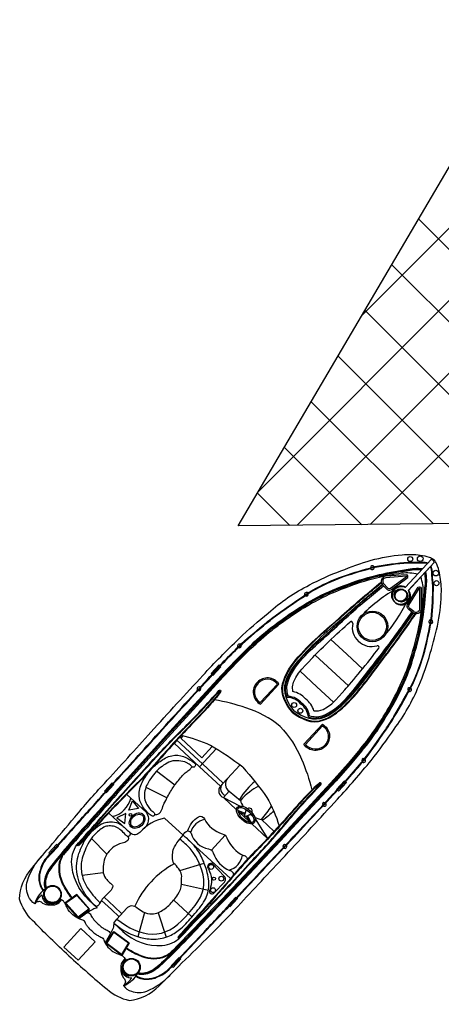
# Model space of a CAD drawing. Header units: metres. Extents: x 261354 to 266452, y 2168453 to 2172813.
# Drawn here: x 261897.7 to 261950.1, y 2168812.7 to 2168934.1 of the extents above; entities that cross this region are included whole.
import ezdxf

# ---------------------------------------------------------------- set-up
doc = ezdxf.new("R2010")
doc.units = ezdxf.units.M
doc.layers.add('PORT', color=5, linetype='Continuous')

msp = doc.modelspace()

# ---------------------------------------------------------------- linework, layer by layer
at = {"color": 32, "true_color": 0xcd6928}
for p, q in [((261938.22, 2168855.52), (261936.24, 2168857.35)), ((261936.37, 2168853.52), (261934.3, 2168855.42)), ((261938.22, 2168855.52), (261940.2, 2168853.7)), ((261934.52, 2168851.51), (261932.45, 2168853.42)), ((261936.37, 2168853.52), (261938.43, 2168851.61)), ((261934.52, 2168851.51), (261936.59, 2168849.6)), ((261920, 2168841.58), (261916.83, 2168844.5)), ((261920.35, 2168841.96), (261917.18, 2168844.88)), ((261914.67, 2168841.08), (261916.94, 2168839.38)), ((261913.35, 2168839.07), (261915.97, 2168837.77)), ((261923.66, 2168838.57), (261922.94, 2168837.78)), ((261922.94, 2168837.78), (261924.56, 2168836.28)), ((261922.94, 2168837.78), (261925.03, 2168836.73)), ((261925.63, 2168835.81), (261924.75, 2168836.18)), ((261925.57, 2168835.67), (261924.8, 2168835.99)), ((261924.94, 2168835.94), (261926.09, 2168834.87)), ((261925.77, 2168835.48), (261926.17, 2168834.71)), ((261925.91, 2168835.55), (261926.36, 2168834.69)), ((261926.86, 2168835.16), (261928.41, 2168832.73)), ((261926.46, 2168834.53), (261928.41, 2168832.73)), ((261906.59, 2168832.72), (261908.49, 2168830.76)), ((261918.55, 2168832.61), (261923.82, 2168827.75)), ((261921.45, 2168831.27), (261923.16, 2168833.12)), ((261917.54, 2168828.75), (261920.57, 2168829.67)), ((261905.44, 2168828.19), (261908.04, 2168828.51)), ((261917.76, 2168827.07), (261921.08, 2168826.33)), ((261900.76, 2168825.41), (261900.69, 2168825.39)), ((261907.83, 2168825.05), (261909.07, 2168823.91)), ((261908.15, 2168825.46), (261909.42, 2168824.29)), ((261916.79, 2168825.09), (261919.05, 2168823.03)), ((261910.01, 2168823.03), (261909.07, 2168823.91)), ((261910.36, 2168823.41), (261909.42, 2168824.29)), ((261913.18, 2168823.56), (261912.34, 2168820.56)), ((261914.87, 2168823.52), (261915.86, 2168820.52)), ((261911.24, 2168815.75), (261911.22, 2168815.67))]:
    msp.add_line(p, q, dxfattribs=at)
for points in [[(261903.81, 2168818.21, -0.01736), (261899.29, 2168822.58, -0.12634), (261897.69, 2168825.21, -0.172899), (261899.19, 2168829.02, -0.013884), (261901.4, 2168831.62, -0.008973), (261904.53, 2168835.35, -0.01509), (261908.19, 2168839.54, 0.002245), (261913.97, 2168845.89, -0.003342), (261920.41, 2168852.91, -0.016984), (261924.88, 2168857.47, -0.024546), (261928.51, 2168860.63, -0.067942), (261933.61, 2168864.11, -0.033948), (261937.51, 2168865.86, -0.022001), (261941.25, 2168867.17, -0.042872), (261945.09, 2168867.85, -0.059514), (261947.34, 2168867.8, -0.046364), (261948.43, 2168867.56, -0.104882), (261949.03, 2168867.25, -0.104882)], [(261903.81, 2168818.21, 0.01736), (261908.53, 2168814.06, 0.12634), (261911.29, 2168812.67, 0.172899), (261914.97, 2168814.48, 0.013884), (261917.37, 2168816.89, 0.008973), (261920.84, 2168820.31, 0.01509), (261924.72, 2168824.3, -0.002245), (261930.58, 2168830.58, 0.003342), (261937.06, 2168837.57, 0.016984), (261941.24, 2168842.39, 0.024546), (261944.09, 2168846.27, 0.067942), (261947.15, 2168851.63, 0.033948), (261948.57, 2168855.66, 0.022001), (261949.57, 2168859.5, 0.042872), (261949.95, 2168863.37, 0.059514), (261949.71, 2168865.61, 0.046364), (261949.39, 2168866.68, 0.104882), (261949.03, 2168867.25, 0.104882)], [(261905.28, 2168835.12, 0.006425), (261908.79, 2168839.03, 0.002217), (261914.55, 2168845.37, -0.003368), (261921.02, 2168852.47, -0.024633), (261925.2, 2168856.84, -0.015037), (261928.25, 2168859.43, -0.025439), (261930.02, 2168860.79, -0.013843), (261933.87, 2168863.39, -0.040266), (261937.82, 2168865.21, -0.016729), (261941.71, 2168866.38, -0.029739), (261945.82, 2168866.93, 0.01525), (261947.77, 2168866.93, -0.132389), (261948.12, 2168866.87, -0.028442), (261948.25, 2168866.81, -0.028442)], [(261905.33, 2168835.07, 0.006424), (261908.84, 2168838.98, 0.002217), (261914.61, 2168845.32, -0.003368), (261921.08, 2168852.42, -0.024633), (261925.25, 2168856.78, -0.015038), (261928.3, 2168859.37, -0.025461), (261930.07, 2168860.72, -0.013839), (261933.91, 2168863.32, -0.040238), (261937.84, 2168865.14, -0.016715), (261941.73, 2168866.31, -0.029693), (261945.83, 2168866.85, 0.015234), (261947.78, 2168866.86, -0.134036), (261948.09, 2168866.8, -0.024879), (261948.2, 2168866.75, -0.024879)], [(261920.5, 2168821.09, -0.006424), (261924.11, 2168824.91, -0.002217), (261929.96, 2168831.17, 0.003368), (261936.51, 2168838.19, 0.024633), (261940.52, 2168842.7, 0.015038), (261942.85, 2168845.95, 0.025461), (261944.06, 2168847.82, 0.013839), (261946.34, 2168851.86, 0.040238), (261947.83, 2168855.93, 0.016715), (261948.68, 2168859.9, 0.029693), (261948.89, 2168864.03, -0.015234), (261948.74, 2168865.97, 0.134036), (261948.65, 2168866.28, 0.024879), (261948.59, 2168866.38, 0.024879)], [(261920.55, 2168821.04, -0.006425), (261924.16, 2168824.85, -0.002217), (261930.01, 2168831.11, 0.003368), (261936.56, 2168838.14, 0.024633), (261940.58, 2168842.65, 0.015037), (261942.91, 2168845.91, 0.025439), (261944.12, 2168847.78, 0.013843), (261946.4, 2168851.83, 0.040266), (261947.9, 2168855.91, 0.016729), (261948.75, 2168859.89, 0.029739), (261948.96, 2168864.03, -0.01525), (261948.81, 2168865.98, 0.132389), (261948.72, 2168866.32, 0.028442), (261948.65, 2168866.44, 0.028442)], [(261926.14, 2168856.44, -0.031596), (261928.79, 2168858.78, -0.004928), (261930.68, 2168860.18, -0.02844), (261934.15, 2168862.35, -0.042875), (261937.92, 2168864.03, -0.035347), (261941.84, 2168865.29, -0.024093), (261945.59, 2168866.01, -0.079837), (261947.64, 2168866.14)], [(261926.19, 2168856.38, -0.031592), (261928.83, 2168858.72, -0.004926), (261930.72, 2168860.12, -0.028436), (261934.19, 2168862.28, -0.042895), (261937.95, 2168863.95, -0.035363), (261941.86, 2168865.21, -0.024111), (261945.61, 2168865.94, -0.077658), (261947.57, 2168866.07, -0.077658)], [(261926.25, 2168856.33, -0.031588), (261928.88, 2168858.66, -0.004924), (261930.77, 2168860.06, -0.028433), (261934.23, 2168862.22, -0.042917), (261937.97, 2168863.88, -0.035379), (261941.88, 2168865.14, -0.02413), (261945.62, 2168865.86, -0.075408), (261947.51, 2168866, -0.075408)], [(261926.36, 2168856.22, -0.031581), (261928.97, 2168858.53, -0.00492), (261930.85, 2168859.93, -0.028426), (261934.3, 2168862.08, -0.042959), (261938.03, 2168863.74, -0.035411), (261941.91, 2168864.99, -0.028829), (261945.06, 2168865.6, -0.092336), (261947.02, 2168865.47, -0.080328)], [(261939.87, 2168843.76, 0.031581), (261941.97, 2168846.56, 0.00492), (261943.21, 2168848.54, 0.028426), (261945.07, 2168852.15, 0.042959), (261946.42, 2168856, 0.035411), (261947.35, 2168859.98, 0.028829), (261947.7, 2168863.16, 0.092336), (261947.41, 2168865.1, 0.080328)], [(261939.99, 2168843.66, 0.031588), (261942.09, 2168846.47, 0.004924), (261943.34, 2168848.47, 0.028433), (261945.21, 2168852.09, 0.042917), (261946.57, 2168855.96, 0.035379), (261947.5, 2168859.95, 0.02413), (261947.92, 2168863.74, 0.075408), (261947.9, 2168865.63, 0.075408)], [(261940.05, 2168843.61, 0.031592), (261942.16, 2168846.43, 0.004926), (261943.4, 2168848.43, 0.028436), (261945.28, 2168852.06, 0.042895), (261946.64, 2168855.94, 0.035363), (261947.58, 2168859.94, 0.024111), (261947.99, 2168863.74, 0.077658), (261947.97, 2168865.7, 0.077658)], [(261940.11, 2168843.56, 0.031596), (261942.22, 2168846.39, 0.004928), (261943.47, 2168848.39, 0.02844), (261945.35, 2168852.03, 0.042875), (261946.71, 2168855.92, 0.035347), (261947.65, 2168859.93, 0.024093), (261948.07, 2168863.73, 0.079837), (261948.03, 2168865.77)], [(261942.67, 2168864.11), (261943.09, 2168863.66, 0.382221), (261943.76, 2168863.54), (261945.68, 2168864.95, 0.786544), (261945.62, 2168865.37), (261943.04, 2168865.19, 0.616464), (261942.67, 2168864.11, 3.844907)], [(261946.41, 2168860.66), (261945.93, 2168861.05, -0.382221), (261945.75, 2168861.7), (261947, 2168863.73, -0.786544), (261947.43, 2168863.7), (261947.45, 2168861.12, -0.616464), (261946.41, 2168860.66, -3.844907)], [(261926.14, 2168856.44), (261924.52, 2168854.85), (261922.71, 2168852.95), (261919.83, 2168849.8), (261915.85, 2168845.48), (261909.56, 2168838.49, -0.002601), (261906.18, 2168834.66, 0.004411), (261903.3, 2168831.41, 0.013009), (261901.43, 2168829.08, 0.113396), (261900.76, 2168827.52, 0.146005), (261900.88, 2168826.49, 1.595219)], [(261926.19, 2168856.38), (261924.58, 2168854.79), (261922.76, 2168852.9), (261919.89, 2168849.74), (261915.91, 2168845.43), (261909.61, 2168838.44, -0.002601), (261906.23, 2168834.61, 0.004411), (261903.36, 2168831.36, 0.013003), (261901.49, 2168829.03, 0.113337), (261900.84, 2168827.5, 0.144821), (261900.94, 2168826.54, 0.138987)], [(261926.25, 2168856.33), (261924.63, 2168854.74), (261922.82, 2168852.85), (261919.94, 2168849.69), (261915.97, 2168845.38), (261909.67, 2168838.39, -0.002601), (261906.29, 2168834.56, 0.00441), (261903.42, 2168831.31, 0.012997), (261901.55, 2168828.98, 0.113276), (261900.91, 2168827.49, 0.142458), (261901.01, 2168826.58, 0.142458)], [(261926.35, 2168856.22), (261924.74, 2168854.63), (261922.93, 2168852.74), (261920.06, 2168849.59), (261916.08, 2168845.28), (261909.79, 2168838.29, -0.002601), (261906.41, 2168834.46, 0.00441), (261903.53, 2168831.21, 0.002867), (261903.11, 2168830.7, 0.002867)], [(261927.54, 2168849.34), (261929.83, 2168851.83, 0.483063), (261927.14, 2168852.05, 0.50024), (261927.54, 2168849.34, 0.418424)], [(261907.29, 2168824.15), (261906.27, 2168825.1, -0.202722), (261904.14, 2168829.83, -0.178768), (261905, 2168832.2, 0.010028), (261908.16, 2168835.78, -0.005356), (261913.46, 2168841.62, -0.016605), (261917.85, 2168846.23, 0.018921), (261922.39, 2168851.04, -0.925873), (261922.6, 2168850.89, -0.041202), (261921.89, 2168849.96, -0.024461), (261919.32, 2168847.16, 0.012888), (261914.4, 2168841.77, -0.019359), (261911.45, 2168838.68, 0.002375), (261908.02, 2168835.11, -0.006386), (261905.91, 2168832.78, -0.013656), (261905.04, 2168831.86, -0.862706), (261904.85, 2168832.01, 0.648089)], [(261904.91, 2168831.97, -0.016488), (261905.06, 2168832.15, 0.010023), (261908.22, 2168835.73, -0.005356), (261913.51, 2168841.56, -0.016607), (261917.9, 2168846.18, 0.018921), (261922.45, 2168850.99, 0.01143), (261922.45, 2168850.99, -0.913283), (261922.54, 2168850.93, -0.041174), (261921.83, 2168850.01, -0.024478), (261919.27, 2168847.22, 0.012889), (261914.35, 2168841.82, -0.019362), (261911.39, 2168838.73, 0.002377), (261907.97, 2168835.16, -0.006391), (261905.85, 2168832.83, -0.013664), (261904.99, 2168831.92, 0.000701), (261904.99, 2168831.92, -0.819976), (261904.91, 2168831.97, -0.819976)], [(261929.98, 2168846.59, 0.096403), (261925.74, 2168848.88, 0.040538), (261921.83, 2168849.88, 1.92312)], [(261929.98, 2168846.59, -0.096403), (261932.61, 2168842.55, -0.040538), (261933.92, 2168838.73, -1.92312)], [(261932.92, 2168844.38), (261935.21, 2168846.86, -0.483063), (261935.65, 2168844.21, -0.50024), (261932.92, 2168844.38, -0.418424)], [(261925.33, 2168841.54, 0.033687), (261921.36, 2168844.22, 0.051879), (261917.73, 2168845.48, 1.92312)], [(261940.11, 2168843.56), (261938.65, 2168841.82), (261936.91, 2168839.86), (261934, 2168836.74), (261930.02, 2168832.42), (261923.56, 2168825.58, 0.002601), (261920.02, 2168821.9, -0.004411), (261917.01, 2168818.77, -0.013009), (261914.84, 2168816.71, -0.113396), (261913.34, 2168815.92, -0.146005), (261912.31, 2168815.96, -1.595219)], [(261940.05, 2168843.61), (261938.59, 2168841.87), (261936.86, 2168839.91), (261933.94, 2168836.79), (261929.96, 2168832.47), (261923.51, 2168825.63, 0.002601), (261919.96, 2168821.95, -0.004411), (261916.95, 2168818.82, -0.013003), (261914.79, 2168816.77, -0.113337), (261913.32, 2168816, -0.144821), (261912.35, 2168816.03, -0.138987)], [(261939.99, 2168843.66), (261938.53, 2168841.92), (261936.8, 2168839.96), (261933.88, 2168836.84), (261929.91, 2168832.53), (261923.45, 2168825.69, 0.002601), (261919.91, 2168822, -0.00441), (261916.9, 2168818.88, -0.012997), (261914.74, 2168816.83, -0.113276), (261913.3, 2168816.07, -0.142458), (261912.39, 2168816.09, -0.142458)], [(261939.87, 2168843.76), (261938.42, 2168842.02), (261936.68, 2168840.06), (261933.77, 2168836.94), (261929.8, 2168832.63), (261923.34, 2168825.79, 0.002601), (261919.8, 2168822.11, -0.00441), (261916.79, 2168818.98, -0.002867), (261916.32, 2168818.52, -0.002867)], [(261924.97, 2168841.8), (261923.47, 2168840.16, 0.462925), (261923.66, 2168838.57), (261925.05, 2168837.43)], [(261925.33, 2168841.54, -0.033687), (261928.32, 2168837.81, -0.051879), (261929.86, 2168834.29, -1.92312)], [(261909.36, 2168822.25), (261910.48, 2168821.21, 0.202722), (261915.37, 2168819.47, 0.178768), (261917.66, 2168820.53, -0.010028), (261920.97, 2168823.97, 0.005356), (261926.36, 2168829.72, 0.016605), (261930.61, 2168834.47, -0.018921), (261935.03, 2168839.38, 0.925873), (261934.87, 2168839.59, 0.041202), (261933.99, 2168838.8, 0.024461), (261931.41, 2168836.02, -0.012888), (261926.43, 2168830.68, 0.019359), (261923.6, 2168827.48, -0.002375), (261920.32, 2168823.78, 0.006386), (261918.17, 2168821.48, 0.013656), (261917.32, 2168820.54, 0.862706), (261917.48, 2168820.36, -0.648089)], [(261923.47, 2168840.16), (261922.81, 2168839.46, 0.545737), (261923.18, 2168838.04, 0.282905)], [(261917.44, 2168820.42, 0.016488), (261917.61, 2168820.58, -0.010023), (261920.92, 2168824.02, 0.005356), (261926.31, 2168829.77, 0.016607), (261930.55, 2168834.52, -0.018921), (261934.97, 2168839.44, -0.01143), (261934.98, 2168839.44, 0.913283), (261934.91, 2168839.52, 0.041174), (261934.04, 2168838.74, 0.024478), (261931.47, 2168835.97, -0.012889), (261926.49, 2168830.62, 0.019362), (261923.66, 2168827.43, -0.002377), (261920.38, 2168823.72, 0.006391), (261918.22, 2168821.43, 0.013664), (261917.38, 2168820.49, -0.000701), (261917.38, 2168820.49, 0.819976), (261917.44, 2168820.42, 0.819976)], [(261922.81, 2168839.46), (261922.58, 2168839.2, 0.516839), (261922.94, 2168837.78, 0.282905)], [(261910.96, 2168838.18), (261913.36, 2168835.96, -0.406088), (261913.11, 2168833.98)], [(261905.28, 2168835.12, -0.002942), (261902.73, 2168832.28, 0.002013), (261901.12, 2168830.46, 0.130442), (261900.27, 2168828.89, 0.261246), (261900.58, 2168826.25, 0.209197)], [(261905.34, 2168835.07, -0.002941), (261902.79, 2168832.23, 0.002014), (261901.18, 2168830.41, 0.130992), (261900.34, 2168828.87, 0.261832), (261900.65, 2168826.29, 0.261832)], [(261917.94, 2168833.12), (261915.64, 2168835.24, 0.158322), (261912.59, 2168833.48, -0.417676), (261911.44, 2168833.37), (261908.73, 2168835.86)], [(261918.5, 2168833.64, -0.164009), (261919.85, 2168835.42, -0.407559), (261920.59, 2168835.15, 0.20466), (261922.8, 2168833.29, -0.28657), (261923.38, 2168832.79, 0.198759), (261925.43, 2168830.62, -0.45148), (261925.88, 2168830.02, -1.463971)], [(261917.94, 2168833.12, -0.291269), (261918.52, 2168833.65, -0.299867), (261918.93, 2168833.36, 0.273478), (261921.09, 2168831.43, -0.28657), (261921.67, 2168830.93, 0.198759), (261923.72, 2168828.76, -0.45148), (261924.17, 2168828.16, -1.463971)], [(261904.21, 2168825.37, -0.043334), (261903.23, 2168826.89, -0.18333), (261902.73, 2168829.76, -0.123985), (261903.8, 2168831.63, 0.015377), (261904.74, 2168832.82)], [(261909.36, 2168822.25), (261909.74, 2168822.73), (261910.99, 2168824.1, -0.448043), (261912.22, 2168824.16, 0.025561), (261913.02, 2168823.63, 0.15676), (261914.09, 2168823.41, 0.144288), (261914.9, 2168823.54, 0.079427), (261916.18, 2168824.43, 0.054179), (261917.3, 2168825.77, 0.127294), (261917.76, 2168827.1, -0.025195), (261917.78, 2168828.05, 0.112656), (261917.53, 2168828.76, 0.061652), (261916.95, 2168829.49, -0.222278), (261916.64, 2168830.19, -0.049109), (261916.67, 2168830.93, -0.09997), (261916.88, 2168831.69, -0.045992), (261917.55, 2168832.65), (261917.94, 2168833.12)], [(261904.15, 2168825.33, -0.043195), (261903.16, 2168826.85, -0.183415), (261902.65, 2168829.78, -0.094511), (261903.4, 2168831.28)], [(261899.57, 2168824.63, -0.164393), (261898.79, 2168825.55, -0.188684), (261898.66, 2168827.46, -0.10758), (261900.4, 2168830.49)], [(261910.92, 2168819.19, 0.043334), (261912.51, 2168818.33, 0.18333), (261915.42, 2168818.07, 0.123985), (261917.19, 2168819.28, -0.015377), (261918.3, 2168820.32)], [(261920.55, 2168821.04, 0.002942), (261917.93, 2168818.27, -0.002013), (261916.24, 2168816.52, -0.130442), (261914.75, 2168815.54, -0.261246), (261912.09, 2168815.64, -0.209197)], [(261920.5, 2168821.09, 0.002941), (261917.87, 2168818.33, -0.002014), (261916.18, 2168816.57, -0.130992), (261914.72, 2168815.61, -0.261832), (261912.13, 2168815.71, -0.261832)], [(261910.88, 2168819.12, 0.043195), (261912.48, 2168818.26, 0.183415), (261915.44, 2168817.99, 0.094511), (261916.88, 2168818.86)], [(261910.56, 2168814.5, 0.164393), (261911.54, 2168813.8, 0.188684), (261913.45, 2168813.83, 0.10758), (261916.33, 2168815.8)]]:
    msp.add_lwpolyline(points, format="xyb", dxfattribs=at)
for points in [[(261948.67, 2168867.26), (261945.47, 2168863.79)], [(261945.5, 2168863.82), (261948.67, 2168867.26)], [(261949.07, 2168866.9), (261945.87, 2168863.42)], [(261945.89, 2168863.45), (261949.07, 2168866.9)], [(261922.49, 2168854.11), (261922.4, 2168854.2), (261921.41, 2168853.13), (261921.51, 2168853.03)], [(261921.57, 2168852.98), (261921.64, 2168852.91), (261922.63, 2168853.99), (261922.55, 2168854.06)], [(261917.93, 2168845.43), (261917.66, 2168845.14), (261920.29, 2168842.71), (261921.57, 2168844.1)], [(261922.58, 2168839.2), (261920, 2168841.58), (261922.05, 2168843.81)], [(261922.93, 2168839.58), (261920.35, 2168841.96)], [(261937.03, 2168838.72), (261936.95, 2168838.79), (261937.95, 2168839.87), (261938.03, 2168839.79)], [(261938.08, 2168839.74), (261938.18, 2168839.65), (261937.19, 2168838.57), (261937.08, 2168838.67)], [(261909.24, 2168839.53), (261909.17, 2168839.6), (261908.22, 2168838.57), (261908.31, 2168838.49)], [(261908.36, 2168838.43), (261908.42, 2168838.38), (261909.37, 2168839.41), (261909.3, 2168839.48)], [(261927.66, 2168835.06), (261929.22, 2168833.59)], [(261902.38, 2168831.89), (261902.28, 2168831.98), (261901.32, 2168830.94), (261901.45, 2168830.83)], [(261901.5, 2168830.78), (261901.54, 2168830.74), (261902.5, 2168831.78), (261902.44, 2168831.84)], [(261923.6, 2168824.38), (261923.55, 2168824.44), (261924.49, 2168825.47), (261924.57, 2168825.4)], [(261924.62, 2168825.35), (261924.69, 2168825.28), (261923.75, 2168824.25), (261923.66, 2168824.33)], [(261916.53, 2168816.93), (261916.49, 2168816.96), (261917.45, 2168818), (261917.51, 2168817.95)], [(261917.56, 2168817.89), (261917.66, 2168817.8), (261916.71, 2168816.76), (261916.58, 2168816.87)]]:
    msp.add_lwpolyline(points, dxfattribs=at)
for points in [[(261942.81, 2168864.24), (261943.24, 2168863.78, 0.383069), (261943.65, 2168863.7), (261945.6, 2168865.12, 0.853636), (261945.61, 2168865.18), (261943.06, 2168865, 0.613527)], [(261946.53, 2168860.81), (261946.04, 2168861.2, -0.383069), (261945.92, 2168861.6), (261947.18, 2168863.66, -0.853636), (261947.24, 2168863.68), (261947.26, 2168861.12, -0.613527)], [(261927.51, 2168849.54), (261929.63, 2168851.84, 0.460147), (261927.25, 2168851.94, 0.47706)], [(261933.12, 2168844.37), (261935.24, 2168846.67, -0.460147), (261935.54, 2168844.31, -0.47706)], [(261921.63, 2168829.54, 0.917705), (261921.1, 2168828.95, -0.209704), (261921.25, 2168826.35, 0.850912), (261921.81, 2168825.97), (261923.06, 2168827.32, 0.435659), (261923.05, 2168828.07)]]:
    msp.add_lwpolyline(points, format="xyb", close=True, dxfattribs=at)
for points in [[(261911.24, 2168836.24), (261911.66, 2168837.38), (261912.44, 2168836.45)], [(261910.84, 2168835.8), (261909.73, 2168835.29), (261910.72, 2168834.59)], [(261904.92, 2168822.91), (261906.37, 2168823.98), (261904.79, 2168825.78), (261903.3, 2168824.73)], [(261904.93, 2168823.01), (261906.25, 2168823.99), (261904.78, 2168825.67), (261903.41, 2168824.72)], [(261903.16, 2168819.28), (261905.26, 2168821.56), (261907.04, 2168819.93), (261904.94, 2168817.65)], [(261908.4, 2168819.7), (261909.36, 2168821.22), (261911.27, 2168819.8), (261910.36, 2168818.22)], [(261908.51, 2168819.72), (261909.38, 2168821.11), (261911.17, 2168819.78), (261910.33, 2168818.34)]]:
    msp.add_lwpolyline(points, close=True, dxfattribs=at)
for centre, radius in [((261946.09, 2168867.32), 0.313), ((261947.33, 2168867.36), 0.349), ((261949.27, 2168865.57), 0.349), ((261949.33, 2168864.33), 0.313), ((261944.88, 2168862.86), 0.771), ((261944.99, 2168862.76), 0.771), ((261941.4, 2168858.98), 1.9), ((261941.4, 2168858.98), 1.9), ((261941.4, 2168858.98), 1.74), ((261941.4, 2168858.98), 1.74), ((261931.71, 2168849.24), 0.305), ((261932.48, 2168848.53), 0.305), ((261911.44, 2168835.64), 0.163), ((261921.42, 2168829.2), 0.304), ((261921.77, 2168827.75), 0.197), ((261922.69, 2168827.74), 0.304), ((261901.77, 2168825.81), 1.09), ((261901.77, 2168825.81), 1.01), ((261921.66, 2168826.32), 0.304), ((261911.55, 2168816.79), 1.09), ((261911.55, 2168816.79), 1.01)]:
    msp.add_circle(centre, radius, dxfattribs=at)
for centre, radius, start, end in [((261941.39, 2168866.24), 0.237, 27.5554, 182.6974), ((261948.62, 2168866.81), 0.456, 11.2323, 83.4176), ((261948.62, 2168866.81), 0.456, 11.2323, 83.4176), ((261941.39, 2168866.24), 0.237, 201.3352, 8.9176), ((261944.88, 2168862.86), 1.13, 57.2089, 29.6585), ((261944.99, 2168862.76), 1.13, 64.9914, 37.441), ((261933.23, 2168862.95), 0.237, 38.9408, 207.0365), ((261933.23, 2168862.95), 0.237, 225.6715, 20.3057), ((261954.43, 2168846.2), 20.14, 120.6523, 135.7231), ((261927.61, 2168870.93), 20.14, 318.9268, 333.9976), ((261938.77, 2168859.4), 0.202, 346.5196, 132.9873), ((261941.19, 2168858.85), 2.28, 167.2642, 229.0653), ((261948.64, 2168859.55), 0.237, 85.7323, 253.3147), ((261948.64, 2168859.55), 0.237, 271.9525, 67.0945), ((261924.93, 2168856.56), 0.237, 48.6445, 219.0511), ((261924.93, 2168856.56), 0.237, 237.71, 29.9856), ((261941.29, 2168858.76), 2.28, 225.5846, 287.3857), ((261942.04, 2168856.39), 0.202, 321.6626, 108.1303), ((261919.92, 2168851.25), 0.237, 52.355, 222.4542), ((261919.92, 2168851.25), 0.237, 241.1143, 33.6949), ((261930.96, 2168848.08), 2.89, 41.5985, 78.2008), ((261946.02, 2168851.16), 0.237, 74.3442, 228.9784), ((261946.02, 2168851.16), 0.237, 247.6134, 55.7091), ((261930.85, 2168848.02), 2.15, 38.6134, 89.8205), ((261930.85, 2168848.02), 2.3, 38.6134, 86.3632), ((261931.33, 2168847.58), 2.15, 4.8294, 56.0365), ((261931.33, 2168847.58), 2.3, 8.2867, 56.0365), ((261931.39, 2168847.69), 2.89, 16.4491, 53.0514), ((261940.32, 2168842.37), 0.237, 64.6643, 216.9399), ((261940.32, 2168842.37), 0.237, 235.5988, 46.0054), ((261908.42, 2168838.44), 3.12, 284.7935, 346.681), ((261928.43, 2168838.52), 3.55, 197.9499, 211.3009), ((261935.44, 2168836.94), 0.237, 60.955, 213.5355), ((261928.43, 2168838.52), 3.55, 217.2741, 221.514), ((261926.81, 2168835.5), 1.24, 142.9275, 168.9203), ((261926.17, 2168836.12), 0.347, 328.1272, 126.4728), ((261926.81, 2168835.5), 1.24, 133.4404, 133.7097), ((261935.44, 2168836.94), 0.237, 232.1957, 42.2948), ((261921.03, 2168832.87), 2.24, 100.525, 164.7291), ((261925.72, 2168835.63), 0.166, 137.3249, 317.3249), ((261925.51, 2168836.71), 1.24, 285.7296, 313.3696), ((261928.43, 2168838.52), 3.55, 232.2274, 238.5668), ((261925.51, 2168836.71), 1.24, 320.9402, 321.2095), ((261928.43, 2168838.52), 3.55, 242.7591, 257.5149), ((261930.56, 2168831.73), 0.237, 58.5469, 214.7961), ((261930.56, 2168831.73), 0.237, 233.4203, 39.9227), ((261923.09, 2168830.98), 2.24, 283.9494, 352.0969), ((261922.14, 2168819.74), 11.17, 118.2245, 155.697), ((261902.94, 2168823.64), 3.52, 123.3206, 163.6562), ((261902.69, 2168823.02), 3.52, 129.4503, 152.6829), ((261901.77, 2168825.81), 1.32, 183.0975, 327.9991), ((261901.77, 2168825.81), 1.17, 201.0492, 327.9991), ((261911.55, 2168816.79), 1.32, 126.6508, 271.5524), ((261911.55, 2168816.79), 1.17, 126.6508, 253.6006), ((261909.3, 2168817.78), 3.52, 290.9937, 331.3293), ((261908.7, 2168817.48), 3.52, 301.967, 325.1996)]:
    msp.add_arc(centre, radius, start, end, dxfattribs=at)
for start_param, end_param in [(0.830012, 1.576846), (4.712389, 5.232342)]:
    msp.add_ellipse((261926.36, 2168836.26), major_axis=(2.81, 3.05), ratio=0.425319, start_param=start_param, end_param=end_param, dxfattribs=at)
for centre, major_axis, ratio in [((261912.25, 2168834.93), (0.771, 0.764), 0.758117), ((261925.72, 2168835.63), (1.04, -0.96), 0.533092)]:
    msp.add_ellipse(centre, major_axis=major_axis, ratio=ratio, dxfattribs=at)
for points, knots in [([(261931.54, 2168848.29), (261930.65, 2168849.26), (261929.96, 2168850.54), (261930.59, 2168853.16), (261931.42, 2168854.29), (261934.01, 2168857.27), (261936.01, 2168858.84), (261939.41, 2168861.92), (261940.92, 2168863.18), (261942.5, 2168864.47)], [0, 0, 0, 0, 0.0462196, 0.0462196, 0.0924392, 0.0924392, 0.1947325, 0.1947325, 0.2709084, 0.2709084, 0.2709084, 0.2709084]), ([(261931.6, 2168848.34), (261930.68, 2168849.34), (261930.02, 2168850.66), (261930.76, 2168853.32), (261931.64, 2168854.45), (261934.27, 2168857.4), (261936.28, 2168858.99), (261939.6, 2168861.98), (261941.02, 2168863.16), (261942.51, 2168864.38)], [0, 0, 0, 0, 0.0480884, 0.0480884, 0.0961768, 0.0961768, 0.1985377, 0.1985377, 0.2704106, 0.2704106, 0.2704106, 0.2704106]), ([(261931.77, 2168848.49), (261930.83, 2168849.51), (261930.25, 2168850.82), (261931.11, 2168853.47), (261932.05, 2168854.59), (261934.77, 2168857.54), (261936.81, 2168859.19), (261940.06, 2168862.06), (261941.34, 2168863.12), (261942.62, 2168864.17)], [0, 0, 0, 0, 0.0508337, 0.0508337, 0.1016674, 0.1016674, 0.2060328, 0.2060328, 0.2709084, 0.2709084, 0.2709084, 0.2709084]), ([(261930.86, 2168850.17), (261930.75, 2168850.44), (261930.42, 2168851.63), (261931.85, 2168854.61), (261935.3, 2168857.58), (261938.97, 2168861.09), (261941.59, 2168863.24), (261942.67, 2168864.11)], [0.0234044, 0.0234044, 0.0234044, 0.0234044, 0.0350942, 0.0739111, 0.138251, 0.2165713, 0.2709084, 0.2709084, 0.2709084, 0.2709084]), ([(261931, 2168850.31), (261930.82, 2168850.82), (261930.75, 2168851.34), (261931.15, 2168853), (261931.95, 2168854.11), (261933.56, 2168855.91), (261934.47, 2168856.68), (261937.15, 2168859.11), (261938.92, 2168860.8), (261941.44, 2168862.91), (261942.1, 2168863.45), (261942.76, 2168864)], [0.0248254, 0.0248254, 0.0248254, 0.0248254, 0.0474598, 0.0474598, 0.0949196, 0.0949196, 0.1423794, 0.1423794, 0.237299, 0.237299, 0.2709084, 0.2709084, 0.2709084, 0.2709084]), ([(261931.54, 2168848.29), (261932.58, 2168847.48), (261933.92, 2168846.89), (261936.48, 2168847.74), (261937.54, 2168848.65), (261940.29, 2168851.47), (261941.7, 2168853.6), (261944.5, 2168857.23), (261945.63, 2168858.84), (261946.78, 2168860.52)], [0, 0, 0, 0, 0.0462196, 0.0462196, 0.0924392, 0.0924392, 0.1947325, 0.1947325, 0.2709084, 0.2709084, 0.2709084, 0.2709084]), ([(261931.59, 2168848.35), (261932.66, 2168847.51), (261934.03, 2168846.96), (261936.62, 2168847.91), (261937.68, 2168848.88), (261940.4, 2168851.75), (261941.83, 2168853.87), (261944.54, 2168857.43), (261945.6, 2168858.94), (261946.7, 2168860.53)], [0, 0, 0, 0, 0.0480884, 0.0480884, 0.0961768, 0.0961768, 0.1985377, 0.1985377, 0.2704106, 0.2704106, 0.2704106, 0.2704106]), ([(261931.73, 2168848.53), (261932.82, 2168847.68), (261934.17, 2168847.2), (261936.74, 2168848.27), (261937.78, 2168849.3), (261940.5, 2168852.26), (261941.98, 2168854.42), (261944.58, 2168857.89), (261945.54, 2168859.25), (261946.48, 2168860.61)], [0, 0, 0, 0, 0.0508337, 0.0508337, 0.1016674, 0.1016674, 0.2060328, 0.2060328, 0.2709084, 0.2709084, 0.2709084, 0.2709084]), ([(261933.47, 2168847.76), (261933.75, 2168847.67), (261934.97, 2168847.44), (261937.83, 2168849.1), (261940.5, 2168852.79), (261943.7, 2168856.72), (261945.63, 2168859.51), (261946.42, 2168860.66)], [0.0234044, 0.0234044, 0.0234044, 0.0234044, 0.0350942, 0.0739111, 0.138251, 0.2165713, 0.2709084, 0.2709084, 0.2709084, 0.2709084]), ([(261933.61, 2168847.91), (261934.13, 2168847.77), (261934.65, 2168847.74), (261936.27, 2168848.27), (261937.32, 2168849.17), (261938.97, 2168850.92), (261939.67, 2168851.88), (261941.88, 2168854.75), (261943.42, 2168856.65), (261945.31, 2168859.33), (261945.8, 2168860.04), (261946.29, 2168860.74)], [0.0248254, 0.0248254, 0.0248254, 0.0248254, 0.0474598, 0.0474598, 0.0949196, 0.0949196, 0.1423794, 0.1423794, 0.237299, 0.237299, 0.2709084, 0.2709084, 0.2709084, 0.2709084]), ([(261931.55, 2168850.91), (261931.17, 2168852.47), (261933.06, 2168854.07), (261934.71, 2168855.9), (261937.06, 2168858.12), (261938.64, 2168859.55)], [0.0313661, 0.0313661, 0.0313661, 0.0313661, 0.1084744, 0.1084744, 0.1920729, 0.1920729, 0.1920729, 0.1920729]), ([(261934.16, 2168848.51), (261935.74, 2168848.25), (261937.18, 2168850.27), (261938.87, 2168852.06), (261940.89, 2168854.58), (261942.2, 2168856.27)], [0.0313661, 0.0313661, 0.0313661, 0.0313661, 0.1084744, 0.1084744, 0.1920729, 0.1920729, 0.1920729, 0.1920729]), ([(261926.64, 2168834.78), (261926.75, 2168834.89), (261926.75, 2168835.19), (261926.18, 2168836.2), (261925.13, 2168836.7), (261924.57, 2168836.35), (261924.87, 2168835.48), (261926.03, 2168834.66), (261926.5, 2168834.63), (261926.64, 2168834.78)], [0, 0, 0, 0, 1.031451, 1.031451, 2.992455, 2.992455, 4.95346, 4.95346, 6.283185, 6.283185, 6.283185, 6.283185]), ([(261912.91, 2168835.59), (261912.66, 2168835.84), (261912.01, 2168835.72), (261911.33, 2168834.84), (261911.41, 2168834.29), (261912.14, 2168834.03), (261912.8, 2168834.38), (261913.11, 2168835.15), (261913.07, 2168835.43), (261912.91, 2168835.59)], [0, 0, 0, 0, 1.743273, 1.743273, 3.486547, 3.486547, 5.22982, 5.22982, 6.283185, 6.283185, 6.283185, 6.283185]), ([(261909.74, 2168822.73), (261911.12, 2168821.64), (261912.59, 2168820.91), (261915.69, 2168820.84), (261917.06, 2168821.69), (261919.33, 2168824.25), (261920.52, 2168825.57), (261920.55, 2168828.55), (261919.85, 2168830.27), (261918.45, 2168831.9), (261918.02, 2168832.26), (261917.55, 2168832.65)], [0, 0, 0, 0, 0.0684102, 0.0684102, 0.1368204, 0.1368204, 0.2052306, 0.2052306, 0.2736407, 0.2736407, 0.2974604, 0.2974604, 0.2974604, 0.2974604]), ([(261907.42, 2168822.12), (261907.26, 2168822.27), (261907, 2168822.52), (261906.68, 2168822.96), (261906.5, 2168823.41), (261906.21, 2168823.51), (261906.1, 2168823.54)], [0, 0, 0, 0, 0.00840925, 0.01405459, 0.02148076, 0.02583256, 0.02583256, 0.02583256, 0.02583256]), ([(261907.42, 2168822.12), (261907.58, 2168821.97), (261907.85, 2168821.73), (261908.31, 2168821.45), (261908.78, 2168821.31), (261908.9, 2168821.03), (261908.94, 2168820.92)], [0, 0, 0, 0, 0.00840925, 0.01405459, 0.02148076, 0.02583256, 0.02583256, 0.02583256, 0.02583256])]:
    msp.add_open_spline(points, degree=3, knots=knots, dxfattribs=at)
for points in [[(261918.69, 2168841.91), (261918.93, 2168841.73), (261919.25, 2168841.53), (261919.48, 2168841.81), (261919.08, 2168842.28), (261918.01, 2168842.87), (261916.54, 2168842.97), (261915.1, 2168842.26), (261913.99, 2168841.3), (261912.98, 2168839.86), (261912.5, 2168838.22), (261912.7, 2168837.13), (261913.52, 2168835.95), (261914.01, 2168835.55), (261914.31, 2168835.5), (261914.41, 2168835.81), (261914.19, 2168836.05), (261913.46, 2168836.92), (261913.17, 2168837.72), (261913.22, 2168838.63), (261913.52, 2168839.46), (261914.11, 2168840.39), (261914.78, 2168841.19), (261915.54, 2168841.78), (261916.43, 2168842.27), (261917.42, 2168842.33), (261918.4, 2168842.09), (261918.69, 2168841.91)], [(261914.41, 2168835.66), (261914.8, 2168835.73), (261915.15, 2168835.97), (261915.44, 2168836.67), (261915.68, 2168837.22), (261916.14, 2168838.07), (261916.89, 2168839.31), (261917.36, 2168839.91), (261917.88, 2168840.52), (261918.33, 2168840.94), (261918.77, 2168841.28), (261919.07, 2168841.6)], [(261911.14, 2168832.97), (261911.15, 2168832.58), (261910.74, 2168832.22), (261910.07, 2168832.05), (261909.4, 2168831.71), (261908.63, 2168830.96), (261908.25, 2168830.28), (261908.06, 2168829.26), (261908.05, 2168828.48), (261908.49, 2168827.63), (261908.95, 2168827.18), (261909.23, 2168826.84), (261909.13, 2168826.5), (261908.65, 2168825.94), (261907.71, 2168824.87), (261907.27, 2168824.31), (261906.65, 2168824.81), (261905.72, 2168825.98), (261905.21, 2168827.02), (261904.82, 2168828.27), (261904.78, 2168829.65), (261905.04, 2168830.84), (261905.48, 2168831.91), (261906.06, 2168832.89), (261906.86, 2168833.79), (261907.84, 2168834.52), (261908.49, 2168834.73), (261909.19, 2168834.78), (261910.16, 2168834.5), (261910.63, 2168834.11), (261911.18, 2168833.61), (261911.4, 2168833.24), (261911.14, 2168832.97), (261910.83, 2168833.17), (261910.25, 2168833.74), (261909.67, 2168834.13), (261908.94, 2168834.27), (261908.29, 2168834.19), (261907.63, 2168833.78), (261906.63, 2168832.78), (261906.02, 2168831.76), (261905.6, 2168830.74), (261905.35, 2168829.82), (261905.32, 2168829.14), (261905.41, 2168828.3), (261905.72, 2168827.33), (261906.06, 2168826.67), (261906.55, 2168825.97), (261907.01, 2168825.44), (261907.35, 2168825.07), (261907.59, 2168824.78), (261907.53, 2168824.56)], [(261909.36, 2168822.25), (261910.78, 2168821.23), (261912.68, 2168820.47), (261914.36, 2168820.26), (261916.27, 2168820.68), (261917.66, 2168821.57), (261919.21, 2168823.2), (261920.64, 2168825.09), (261921.15, 2168826.92), (261920.8, 2168828.99), (261920.12, 2168830.65), (261918.99, 2168832.19), (261917.94, 2168833.12)], [(261906.64, 2168821.27), (261906.19, 2168821.73), (261905.94, 2168822.09), (261905.62, 2168822.56), (261905.16, 2168822.74), (261904.28, 2168823.27), (261903.59, 2168824.12), (261903.35, 2168824.66), (261903.12, 2168824.94), (261902.7, 2168825.23)], [(261901.9, 2168824.49), (261901.41, 2168824.45), (261900.59, 2168824.69), (261900.17, 2168824.9), (261899.8, 2168824.82), (261899.57, 2168824.63)], [(261907.29, 2168824.15), (261906.77, 2168823.93), (261906.14, 2168823.57), (261905.07, 2168822.78)], [(261909.36, 2168822.25), (261909.27, 2168821.62), (261908.96, 2168820.96), (261908.26, 2168819.83)], [(261906.64, 2168821.27), (261907.13, 2168820.86), (261907.51, 2168820.64), (261908, 2168820.36), (261908.22, 2168819.92), (261908.82, 2168819.08), (261909.72, 2168818.47), (261910.28, 2168818.27), (261910.57, 2168818.07), (261910.9, 2168817.67)], [(261910.23, 2168816.82), (261910.23, 2168816.32), (261910.54, 2168815.52), (261910.78, 2168815.12), (261910.73, 2168814.74), (261910.56, 2168814.5)]]:
    msp.add_spline(points, degree=3, dxfattribs=at)
for points in [[(261926.84, 2168839.78), (261926.15, 2168839.22), (261925.47, 2168838.47), (261924.94, 2168837.54)], [(261929.16, 2168836.15), (261928.76, 2168835.71), (261928.3, 2168835.3), (261927.76, 2168834.93)]]:
    msp.add_open_spline(points, degree=3, dxfattribs=at)
at = {"layer": 'PORT'}
for p, q in [((261924.79, 2168871.42), (261961.57, 2168933.99)), ((261969.46, 2168871.87), (261924.79, 2168871.42))]:
    msp.add_line(p, q, dxfattribs=at)
at = {"layer": 'PORT', "linetype": 'Continuous'}
for p, q in [((261927.32, 2168875.73), (261985.66, 2168934.07)), ((261932.07, 2168871.49), (261994.67, 2168934.1)), ((261940.13, 2168897.52), (261976.65, 2168934.04)), ((261941.14, 2168871.58), (261989.84, 2168920.29)), ((261969.89, 2168886.66), (261947.13, 2168909.42)), ((261969.2, 2168878.37), (261943.8, 2168903.76)), ((261966.75, 2168871.84), (261940.48, 2168898.11)), ((261957.86, 2168871.75), (261937.15, 2168892.45)), ((261948.97, 2168871.66), (261933.83, 2168886.8)), ((261940.08, 2168871.57), (261930.5, 2168881.14)), ((261931.18, 2168871.48), (261927.18, 2168875.49))]:
    msp.add_line(p, q, dxfattribs=at)

doc.saveas('drawing.dxf')
